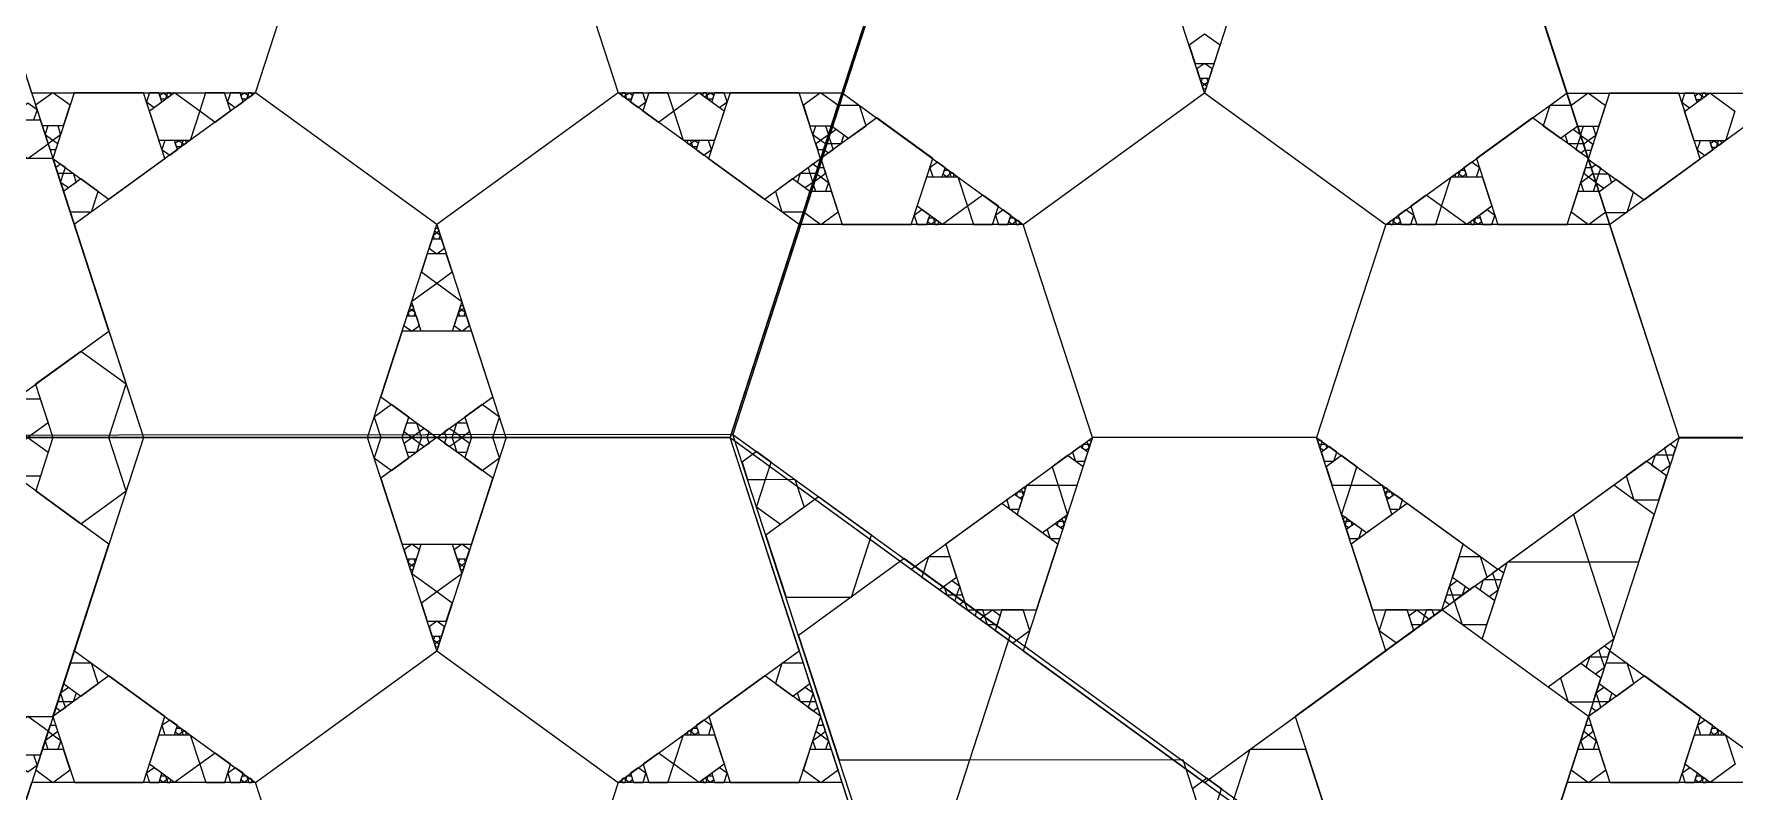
# Model space of a CAD drawing. Header units: inches. Extents: x -578 to 126, y -85 to 118.
# Drawn here: x -282.41 to -263.41, y -20.01 to -11.55 of the extents above; entities that cross this region are included whole.
import ezdxf

# ---------------------------------------------------------------- set-up
doc = ezdxf.new("R2010")
doc.units = ezdxf.units.IN
doc.header["$MEASUREMENT"] = 0
doc.layers.add('drawing', color=7, linetype='Continuous')

msp = doc.modelspace()

# ---------------------------------------------------------------- linework, layer by layer
for points in [[(-283.21, 10.365), (-269.323, 0.299), (-274.606, -16.019), (-291.757, -16.037), (-297.075, 0.269)], [(-264.038, -16.052), (-266.063, -9.821), (-260.763, -5.971), (-255.463, -9.821), (-257.487, -16.052)], [(-279.166, -9.821), (-276.663, -9.821), (-275.89, -12.201), (-277.915, -13.672), (-279.939, -12.201)], [(-267.314, -13.672), (-268.087, -16.052), (-270.59, -16.052), (-271.363, -13.672), (-269.338, -12.201)], [(-279.165, -22.282), (-279.939, -19.903), (-277.914, -18.432), (-275.89, -19.903), (-276.663, -22.282)]]:
    msp.add_lwpolyline(points, close=True)
at = {"layer": 'drawing'}
for points in [[(-291.791, -16.051), (-274.639, -16.052), (-269.339, 0.26), (-283.214, 10.342), (-297.09, 0.261)], [(-260.763, -26.133), (-246.887, -16.052), (-252.187, 0.26), (-269.338, 0.26), (-274.639, -16.052)], [(-274.606, -16.019), (-260.719, -26.085), (-246.854, -15.989), (-252.172, 0.317), (-269.323, 0.299)], [(-283.215, -9.821), (-281.19, -16.052), (-274.639, -16.052), (-272.615, -9.821), (-277.915, -5.97)], [(-283.215, -9.821), (-281.19, -16.052), (-274.639, -16.052), (-272.615, -9.821), (-277.915, -5.97)], [(-257.486, -16.05), (-255.469, -9.817), (-260.773, -5.972), (-266.069, -9.828), (-264.038, -16.057)], [(-279.166, -9.821), (-281.19, -8.35), (-283.215, -9.821), (-282.442, -12.201), (-279.939, -12.201)], [(-275.89, -12.201), (-273.388, -12.201), (-272.615, -9.821), (-274.639, -8.35), (-276.663, -9.821)], [(-262.02, -9.824), (-264.046, -8.355), (-266.069, -9.828), (-265.293, -12.207), (-262.791, -12.205)], [(-266.063, -9.821), (-272.614, -9.821), (-274.639, -16.052), (-269.338, -19.903), (-264.038, -16.052)], [(-266.063, -9.821), (-272.614, -9.821), (-274.639, -16.052), (-269.338, -19.903), (-264.038, -16.052)], [(-269.338, -12.201), (-270.112, -9.821), (-272.614, -9.821), (-273.387, -12.201), (-271.363, -13.672)], [(-267.314, -13.672), (-265.29, -12.201), (-266.063, -9.821), (-268.565, -9.821), (-269.338, -12.201)], [(-269.166, -11.671), (-269.338, -11.546), (-269.511, -11.671), (-269.445, -11.873), (-269.232, -11.873)], [(-269.252, -11.936), (-269.338, -11.873), (-269.425, -11.936), (-269.392, -12.037), (-269.285, -12.037)], [(-269.3, -12.083), (-269.338, -12.111), (-269.377, -12.083), (-269.362, -12.037), (-269.315, -12.037)], [(-269.315, -12.128), (-269.338, -12.111), (-269.362, -12.128), (-269.353, -12.156), (-269.324, -12.156)], [(-282.583, -12.388), (-282.481, -12.314), (-282.38, -12.388), (-282.419, -12.507), (-282.544, -12.507)], [(-282.009, -12.341), (-282.203, -12.201), (-282.396, -12.341), (-282.322, -12.568), (-282.083, -12.568)], [(-281.964, -12.201), (-282.203, -12.936), (-281.577, -13.391), (-280.951, -12.936), (-281.19, -12.201)], [(-279.939, -12.201), (-281.964, -13.672), (-281.19, -16.052), (-278.688, -16.052), (-277.915, -13.672)], [(-281.125, -12.201), (-281.157, -12.302), (-281.071, -12.365), (-280.985, -12.302), (-281.018, -12.201)], [(-280.844, -12.199), (-280.563, -12.403), (-280.67, -12.734), (-281.017, -12.734), (-281.125, -12.403)], [(-280.97, -12.201), (-280.932, -12.229), (-280.946, -12.274), (-280.994, -12.274), (-281.009, -12.229)], [(-280.923, -12.201), (-280.932, -12.229), (-280.908, -12.246), (-280.884, -12.229), (-280.893, -12.201)], [(-280.497, -12.201), (-280.563, -12.403), (-280.39, -12.529), (-280.218, -12.403), (-280.284, -12.201)], [(-280.218, -12.201), (-280.251, -12.302), (-280.165, -12.365), (-280.079, -12.302), (-280.111, -12.201)], [(-280.064, -12.201), (-280.025, -12.229), (-280.04, -12.274), (-280.088, -12.274), (-280.102, -12.229)], [(-280.016, -12.201), (-280.025, -12.229), (-280.001, -12.246), (-279.978, -12.229), (-279.987, -12.201)], [(-277.915, -13.672), (-277.142, -16.052), (-274.639, -16.052), (-273.866, -13.672), (-275.89, -12.201)], [(-275.828, -12.246), (-275.804, -12.229), (-275.814, -12.201), (-275.843, -12.201), (-275.852, -12.229)], [(-275.79, -12.274), (-275.804, -12.229), (-275.766, -12.201), (-275.727, -12.229), (-275.742, -12.274)], [(-275.665, -12.365), (-275.579, -12.302), (-275.612, -12.201), (-275.718, -12.201), (-275.751, -12.302)], [(-275.439, -12.529), (-275.267, -12.404), (-275.333, -12.201), (-275.546, -12.201), (-275.612, -12.404)], [(-275.16, -12.734), (-275.267, -12.404), (-274.986, -12.199), (-274.705, -12.404), (-274.812, -12.734)], [(-274.922, -12.246), (-274.898, -12.229), (-274.907, -12.201), (-274.936, -12.201), (-274.945, -12.229)], [(-274.883, -12.274), (-274.898, -12.229), (-274.859, -12.201), (-274.82, -12.229), (-274.835, -12.274)], [(-274.253, -13.391), (-273.627, -12.936), (-273.866, -12.201), (-274.639, -12.201), (-274.878, -12.936)], [(-274.253, -13.391), (-273.627, -12.936), (-273.866, -12.201), (-274.639, -12.201), (-274.878, -12.936)], [(-274.758, -12.365), (-274.672, -12.302), (-274.705, -12.201), (-274.811, -12.201), (-274.844, -12.302)], [(-273.434, -12.341), (-273.627, -12.201), (-273.82, -12.341), (-273.746, -12.569), (-273.507, -12.569)], [(-273.12, -12.569), (-273.194, -12.342), (-273.433, -12.342), (-273.507, -12.569), (-273.314, -12.709)], [(-265.244, -12.342), (-265.483, -12.342), (-265.557, -12.569), (-265.363, -12.709), (-265.17, -12.569)], [(-264.861, -12.347), (-265.054, -12.207), (-265.247, -12.348), (-265.173, -12.575), (-264.934, -12.575)], [(-264.815, -12.207), (-265.053, -12.943), (-264.427, -13.396), (-263.802, -12.941), (-264.042, -12.206)], [(-264.815, -12.207), (-265.053, -12.943), (-264.427, -13.396), (-263.802, -12.941), (-264.042, -12.206)], [(-262.791, -12.205), (-264.814, -13.678), (-264.038, -16.057), (-261.535, -16.054), (-260.765, -13.673)], [(-263.976, -12.206), (-264.009, -12.307), (-263.923, -12.37), (-263.836, -12.307), (-263.87, -12.206)], [(-263.695, -12.204), (-263.414, -12.408), (-263.521, -12.738), (-263.868, -12.739), (-263.976, -12.409)], [(-263.822, -12.206), (-263.783, -12.234), (-263.798, -12.279), (-263.846, -12.279), (-263.86, -12.234)], [(-263.774, -12.206), (-263.783, -12.234), (-263.759, -12.251), (-263.736, -12.234), (-263.745, -12.206)], [(-282.707, -12.772), (-282.481, -12.936), (-282.256, -12.772), (-282.342, -12.507), (-282.621, -12.507)], [(-273.001, -12.482), (-273.626, -12.937), (-273.387, -13.672), (-272.614, -13.672), (-272.375, -12.937)], [(-273.001, -12.482), (-273.626, -12.937), (-273.387, -13.672), (-272.614, -13.672), (-272.375, -12.937)], [(-265.29, -13.672), (-265.051, -12.937), (-265.676, -12.482), (-266.302, -12.937), (-266.063, -13.672)], [(-265.29, -13.672), (-265.051, -12.937), (-265.676, -12.482), (-266.302, -12.937), (-266.063, -13.672)], [(-282.116, -12.671), (-282.203, -12.734), (-282.289, -12.671), (-282.256, -12.568), (-282.149, -12.568)], [(-273.54, -12.671), (-273.627, -12.734), (-273.714, -12.671), (-273.681, -12.569), (-273.573, -12.569)], [(-273.4, -12.773), (-273.507, -12.773), (-273.54, -12.671), (-273.454, -12.608), (-273.367, -12.671)], [(-265.137, -12.671), (-265.17, -12.773), (-265.277, -12.773), (-265.31, -12.671), (-265.223, -12.608)], [(-264.967, -12.677), (-265.053, -12.74), (-265.14, -12.677), (-265.107, -12.575), (-265, -12.575)], [(-282.149, -12.772), (-282.203, -12.734), (-282.256, -12.772), (-282.236, -12.835), (-282.17, -12.835)], [(-280.951, -12.734), (-280.984, -12.835), (-280.898, -12.898), (-280.812, -12.835), (-280.845, -12.734)], [(-280.797, -12.733), (-280.758, -12.762), (-280.773, -12.807), (-280.821, -12.807), (-280.836, -12.762)], [(-280.749, -12.734), (-280.758, -12.762), (-280.735, -12.779), (-280.711, -12.762), (-280.72, -12.734)], [(-275.095, -12.779), (-275.071, -12.762), (-275.08, -12.734), (-275.109, -12.734), (-275.119, -12.762)], [(-275.056, -12.807), (-275.071, -12.762), (-275.032, -12.734), (-274.994, -12.762), (-275.008, -12.807)], [(-274.931, -12.898), (-274.845, -12.835), (-274.878, -12.734), (-274.985, -12.734), (-275.017, -12.835)], [(-273.574, -12.773), (-273.627, -12.734), (-273.68, -12.773), (-273.66, -12.835), (-273.594, -12.835)], [(-273.487, -12.835), (-273.507, -12.773), (-273.573, -12.773), (-273.593, -12.835), (-273.54, -12.874)], [(-265.104, -12.773), (-265.17, -12.773), (-265.19, -12.835), (-265.137, -12.874), (-265.083, -12.835)], [(-265, -12.779), (-265.053, -12.74), (-265.107, -12.779), (-265.086, -12.841), (-265.02, -12.841)], [(-263.802, -12.739), (-263.835, -12.84), (-263.749, -12.902), (-263.663, -12.84), (-263.696, -12.738)], [(-263.648, -12.738), (-263.609, -12.766), (-263.624, -12.812), (-263.672, -12.812), (-263.687, -12.766)], [(-263.6, -12.738), (-263.609, -12.766), (-263.586, -12.784), (-263.562, -12.766), (-263.571, -12.738)], [(-284.853, -14.861), (-283.215, -16.051), (-281.577, -14.862), (-282.203, -12.936), (-284.227, -12.936)], [(-282.149, -13.1), (-282.084, -13.1), (-282.063, -13.037), (-282.116, -12.999), (-282.17, -13.037)], [(-282.117, -13.202), (-282.084, -13.1), (-281.976, -13.1), (-281.943, -13.202), (-282.03, -13.265)], [(-273.853, -13.1), (-273.746, -13.1), (-273.713, -13.202), (-273.8, -13.265), (-273.886, -13.202)], [(-273.766, -13.038), (-273.746, -13.1), (-273.68, -13.1), (-273.66, -13.038), (-273.713, -12.999)], [(-273.68, -13.1), (-273.626, -13.139), (-273.573, -13.1), (-273.593, -13.038), (-273.659, -13.038)], [(-272.322, -12.975), (-272.408, -13.038), (-272.375, -13.139), (-272.269, -13.139), (-272.236, -13.038)], [(-272.197, -13.066), (-272.182, -13.111), (-272.221, -13.139), (-272.26, -13.111), (-272.245, -13.066)], [(-272.158, -13.094), (-272.182, -13.111), (-272.173, -13.139), (-272.144, -13.139), (-272.135, -13.111)], [(-266.504, -13.139), (-266.495, -13.111), (-266.518, -13.094), (-266.542, -13.111), (-266.533, -13.139)], [(-266.456, -13.139), (-266.495, -13.111), (-266.48, -13.066), (-266.432, -13.066), (-266.417, -13.111)], [(-266.302, -13.139), (-266.269, -13.038), (-266.355, -12.975), (-266.441, -13.038), (-266.408, -13.139)], [(-265.104, -13.1), (-265.051, -13.139), (-264.997, -13.1), (-265.018, -13.038), (-265.084, -13.038)], [(-265, -13.106), (-264.934, -13.106), (-264.914, -13.044), (-264.967, -13.005), (-265.02, -13.044)], [(-264.967, -13.208), (-264.934, -13.106), (-264.827, -13.106), (-264.793, -13.208), (-264.88, -13.271)], [(-282.009, -13.531), (-281.77, -13.531), (-281.697, -13.304), (-281.89, -13.163), (-282.083, -13.304)], [(-274.133, -13.304), (-274.059, -13.531), (-273.82, -13.531), (-273.746, -13.304), (-273.94, -13.164)], [(-273.713, -13.202), (-273.626, -13.139), (-273.54, -13.202), (-273.573, -13.304), (-273.68, -13.304)], [(-272.094, -13.139), (-271.986, -13.469), (-272.267, -13.674), (-272.548, -13.469), (-272.441, -13.139)], [(-266.41, -13.674), (-266.691, -13.469), (-266.583, -13.139), (-266.236, -13.139), (-266.129, -13.469)], [(-265.137, -13.202), (-265.051, -13.139), (-264.964, -13.202), (-264.997, -13.304), (-265.104, -13.304)], [(-264.859, -13.537), (-264.62, -13.537), (-264.547, -13.31), (-264.74, -13.169), (-264.933, -13.31)], [(-273.82, -13.532), (-273.626, -13.672), (-273.433, -13.532), (-273.507, -13.304), (-273.746, -13.304)], [(-271.814, -13.344), (-271.986, -13.469), (-271.921, -13.672), (-271.707, -13.672), (-271.642, -13.469)], [(-266.756, -13.672), (-266.691, -13.469), (-266.863, -13.344), (-267.035, -13.469), (-266.969, -13.672)], [(-265.244, -13.532), (-265.051, -13.672), (-264.857, -13.532), (-264.931, -13.304), (-265.17, -13.304)], [(-271.363, -13.672), (-273.865, -13.672), (-274.639, -16.052), (-272.614, -17.523), (-270.59, -16.052)], [(-272.495, -13.508), (-272.581, -13.571), (-272.548, -13.672), (-272.442, -13.672), (-272.409, -13.571)], [(-272.37, -13.599), (-272.355, -13.644), (-272.394, -13.672), (-272.433, -13.644), (-272.418, -13.599)], [(-272.332, -13.627), (-272.355, -13.644), (-272.346, -13.672), (-272.317, -13.672), (-272.308, -13.644)], [(-271.588, -13.508), (-271.675, -13.571), (-271.642, -13.672), (-271.535, -13.672), (-271.502, -13.571)], [(-271.464, -13.599), (-271.449, -13.644), (-271.487, -13.672), (-271.526, -13.644), (-271.511, -13.599)], [(-271.425, -13.627), (-271.449, -13.644), (-271.44, -13.672), (-271.41, -13.672), (-271.401, -13.644)], [(-268.087, -16.052), (-266.063, -17.523), (-264.038, -16.052), (-264.812, -13.672), (-267.314, -13.672)], [(-267.237, -13.672), (-267.228, -13.644), (-267.252, -13.627), (-267.276, -13.644), (-267.267, -13.672)], [(-267.189, -13.672), (-267.228, -13.644), (-267.213, -13.599), (-267.166, -13.599), (-267.151, -13.644)], [(-267.035, -13.672), (-267.002, -13.571), (-267.089, -13.508), (-267.175, -13.571), (-267.142, -13.672)], [(-266.331, -13.672), (-266.322, -13.644), (-266.345, -13.627), (-266.369, -13.644), (-266.36, -13.672)], [(-266.283, -13.672), (-266.322, -13.644), (-266.307, -13.599), (-266.259, -13.599), (-266.244, -13.644)], [(-266.129, -13.672), (-266.096, -13.571), (-266.182, -13.508), (-266.268, -13.571), (-266.235, -13.672)], [(-278.001, -13.937), (-277.915, -13.999), (-277.829, -13.937), (-277.862, -13.836), (-277.968, -13.836)], [(-277.953, -13.79), (-277.915, -13.762), (-277.876, -13.79), (-277.891, -13.836), (-277.939, -13.836)], [(-277.939, -13.745), (-277.915, -13.762), (-277.891, -13.745), (-277.9, -13.717), (-277.929, -13.717)], [(-278.087, -14.202), (-277.915, -14.327), (-277.742, -14.202), (-277.808, -13.999), (-278.021, -13.999)], [(-278.196, -14.531), (-277.915, -14.327), (-277.634, -14.531), (-277.741, -14.862), (-278.088, -14.862)], [(-278.234, -14.652), (-278.195, -14.624), (-278.156, -14.652), (-278.171, -14.698), (-278.219, -14.698)], [(-278.219, -14.607), (-278.195, -14.624), (-278.171, -14.607), (-278.18, -14.579), (-278.21, -14.579)], [(-277.673, -14.652), (-277.635, -14.624), (-277.596, -14.652), (-277.611, -14.698), (-277.659, -14.698)], [(-277.658, -14.607), (-277.635, -14.624), (-277.611, -14.607), (-277.62, -14.579), (-277.649, -14.579)], [(-278.281, -14.799), (-278.195, -14.862), (-278.109, -14.799), (-278.142, -14.698), (-278.248, -14.698)], [(-277.721, -14.799), (-277.635, -14.862), (-277.549, -14.799), (-277.581, -14.698), (-277.688, -14.698)], [(-278.54, -15.597), (-277.915, -16.052), (-277.289, -15.597), (-277.528, -14.862), (-278.301, -14.862)], [(-278.54, -15.597), (-277.915, -16.052), (-277.289, -15.597), (-277.528, -14.862), (-278.301, -14.862)], [(-281.577, -16.052), (-281.384, -15.457), (-281.89, -15.089), (-282.396, -15.457), (-282.203, -16.052)], [(-282.483, -16.053), (-282.711, -15.888), (-282.624, -15.62), (-282.343, -15.62), (-282.256, -15.888)], [(-278.421, -15.684), (-278.614, -15.824), (-278.54, -16.052), (-278.301, -16.052), (-278.228, -15.824)], [(-277.289, -16.052), (-277.215, -15.824), (-277.409, -15.684), (-277.602, -15.824), (-277.528, -16.052)], [(-278.141, -15.887), (-278.108, -15.989), (-278.194, -16.052), (-278.281, -15.989), (-278.248, -15.887)], [(-278.054, -15.95), (-278.108, -15.989), (-278.087, -16.052), (-278.021, -16.052), (-278.001, -15.989)], [(-277.743, -16.052), (-277.722, -15.989), (-277.775, -15.95), (-277.829, -15.989), (-277.808, -16.052)], [(-277.635, -16.052), (-277.722, -15.989), (-277.689, -15.887), (-277.582, -15.887), (-277.549, -15.989)], [(-283.214, -42.445), (-269.338, -32.364), (-274.639, -16.052), (-291.79, -16.052), (-297.09, -32.364)], [(-291.757, -16.037), (-297.04, -32.355), (-283.153, -42.421), (-269.288, -32.325), (-274.606, -16.019)], [(-281.576, -17.242), (-283.214, -16.052), (-284.852, -17.242), (-284.226, -19.167), (-282.202, -19.167)], [(-281.576, -17.242), (-283.214, -16.052), (-284.852, -17.242), (-284.226, -19.167), (-282.202, -19.167)], [(-277.914, -26.133), (-272.614, -22.282), (-274.639, -16.052), (-281.19, -16.052), (-283.214, -22.282)], [(-277.914, -26.133), (-272.614, -22.282), (-274.639, -16.052), (-281.19, -16.052), (-283.214, -22.282)], [(-282.623, -16.483), (-282.71, -16.216), (-282.483, -16.051), (-282.255, -16.216), (-282.342, -16.483)], [(-281.889, -17.015), (-281.383, -16.647), (-281.576, -16.052), (-282.202, -16.052), (-282.395, -16.647)], [(-277.914, -18.432), (-278.687, -16.052), (-281.19, -16.052), (-281.963, -18.432), (-279.939, -19.903)], [(-278.54, -16.052), (-278.614, -16.279), (-278.42, -16.42), (-278.227, -16.279), (-278.301, -16.052)], [(-277.289, -16.506), (-277.914, -16.052), (-278.54, -16.506), (-278.301, -17.242), (-277.528, -17.242)], [(-277.289, -16.506), (-277.914, -16.052), (-278.54, -16.506), (-278.301, -17.242), (-277.528, -17.242)], [(-278.194, -16.051), (-278.107, -16.114), (-278.14, -16.217), (-278.247, -16.217), (-278.28, -16.114)], [(-278.086, -16.052), (-278.107, -16.114), (-278.054, -16.153), (-278, -16.114), (-278.021, -16.052)], [(-275.89, -19.903), (-273.865, -18.432), (-274.639, -16.052), (-277.141, -16.052), (-277.914, -18.432)], [(-277.775, -16.153), (-277.722, -16.114), (-277.742, -16.052), (-277.808, -16.052), (-277.828, -16.114)], [(-277.688, -16.217), (-277.722, -16.114), (-277.635, -16.051), (-277.548, -16.114), (-277.581, -16.217)], [(-277.408, -16.42), (-277.215, -16.279), (-277.289, -16.052), (-277.528, -16.052), (-277.601, -16.279)], [(-270.59, -16.052), (-271.363, -18.432), (-269.338, -19.903), (-267.314, -18.432), (-268.087, -16.052)], [(-270.691, -16.125), (-270.643, -16.125), (-270.628, -16.17), (-270.667, -16.198), (-270.705, -16.17)], [(-270.652, -16.097), (-270.643, -16.125), (-270.613, -16.125), (-270.604, -16.097), (-270.628, -16.08)], [(-268.064, -16.125), (-268.034, -16.125), (-268.025, -16.097), (-268.049, -16.08), (-268.073, -16.097)], [(-268.049, -16.17), (-268.034, -16.125), (-267.986, -16.125), (-267.972, -16.17), (-268.01, -16.198)], [(-264.038, -16.052), (-266.063, -22.282), (-260.763, -26.133), (-255.463, -22.282), (-257.487, -16.052)], [(-264.038, -16.052), (-266.063, -22.282), (-260.763, -26.133), (-255.463, -22.282), (-257.487, -16.052)], [(-260.763, -18.432), (-261.536, -16.052), (-264.038, -16.052), (-264.812, -18.432), (-262.787, -19.903)], [(-264.201, -16.17), (-264.177, -16.243), (-264.1, -16.243), (-264.077, -16.17), (-264.139, -16.125)], [(-274.443, -16.519), (-274.242, -16.519), (-274.18, -16.327), (-274.342, -16.209), (-274.505, -16.328)], [(-271.041, -16.38), (-270.975, -16.582), (-270.762, -16.582), (-270.696, -16.38), (-270.868, -16.254)], [(-270.815, -16.216), (-270.782, -16.317), (-270.676, -16.317), (-270.643, -16.216), (-270.729, -16.153)], [(-268.001, -16.317), (-267.895, -16.317), (-267.862, -16.216), (-267.948, -16.153), (-268.034, -16.216)], [(-267.915, -16.582), (-267.702, -16.582), (-267.636, -16.38), (-267.808, -16.254), (-267.981, -16.38)], [(-264.629, -16.481), (-264.543, -16.746), (-264.264, -16.746), (-264.178, -16.481), (-264.403, -16.317)], [(-264.302, -16.243), (-264.177, -16.243), (-264.139, -16.362), (-264.24, -16.436), (-264.341, -16.362)], [(-274.343, -16.831), (-274.242, -16.519), (-273.914, -16.518), (-273.812, -16.83), (-274.077, -17.023)], [(-274.013, -17.835), (-273.284, -17.834), (-273.059, -17.14), (-273.65, -16.712), (-274.24, -17.141)], [(-271.549, -16.749), (-271.516, -16.85), (-271.409, -16.85), (-271.376, -16.749), (-271.462, -16.686)], [(-271.424, -16.658), (-271.376, -16.658), (-271.361, -16.703), (-271.4, -16.731), (-271.439, -16.703)], [(-271.322, -16.582), (-270.975, -16.582), (-270.868, -16.913), (-271.149, -17.117), (-271.43, -16.913)], [(-271.385, -16.63), (-271.376, -16.658), (-271.347, -16.658), (-271.338, -16.63), (-271.361, -16.613)], [(-267.809, -16.913), (-267.702, -16.582), (-267.355, -16.582), (-267.247, -16.913), (-267.528, -17.117)], [(-267.33, -16.658), (-267.301, -16.658), (-267.292, -16.63), (-267.315, -16.613), (-267.339, -16.63)], [(-267.316, -16.703), (-267.301, -16.658), (-267.253, -16.658), (-267.238, -16.703), (-267.277, -16.731)], [(-267.268, -16.85), (-267.161, -16.85), (-267.128, -16.749), (-267.214, -16.686), (-267.301, -16.749)], [(-265.219, -16.91), (-265.047, -17.44), (-264.489, -17.44), (-264.317, -16.91), (-264.768, -16.582)], [(-272.227, -17.242), (-271.989, -17.977), (-271.215, -17.977), (-270.976, -17.242), (-271.602, -16.787)], [(-272.227, -17.242), (-271.989, -17.977), (-271.215, -17.977), (-270.976, -17.242), (-271.602, -16.787)], [(-267.462, -17.977), (-266.688, -17.977), (-266.449, -17.242), (-267.075, -16.787), (-267.701, -17.242)], [(-267.462, -17.977), (-266.688, -17.977), (-266.449, -17.242), (-267.075, -16.787), (-267.701, -17.242)], [(-271.095, -17.078), (-271.062, -17.179), (-270.956, -17.179), (-270.923, -17.078), (-271.009, -17.015)], [(-270.971, -16.987), (-270.923, -16.987), (-270.908, -17.033), (-270.947, -17.061), (-270.985, -17.033)], [(-270.932, -16.959), (-270.923, -16.987), (-270.893, -16.987), (-270.884, -16.959), (-270.908, -16.942)], [(-267.783, -16.987), (-267.754, -16.987), (-267.745, -16.959), (-267.769, -16.942), (-267.792, -16.959)], [(-267.769, -17.033), (-267.754, -16.987), (-267.706, -16.987), (-267.691, -17.033), (-267.73, -17.061)], [(-267.721, -17.179), (-267.614, -17.179), (-267.582, -17.078), (-267.668, -17.015), (-267.754, -17.078)], [(-278.108, -17.304), (-278.194, -17.242), (-278.28, -17.304), (-278.248, -17.406), (-278.141, -17.406)], [(-277.633, -17.572), (-277.914, -17.776), (-278.195, -17.572), (-278.088, -17.242), (-277.741, -17.242)], [(-277.548, -17.304), (-277.634, -17.242), (-277.72, -17.304), (-277.687, -17.406), (-277.581, -17.406)], [(-278.156, -17.451), (-278.194, -17.479), (-278.233, -17.451), (-278.218, -17.406), (-278.17, -17.406)], [(-278.171, -17.497), (-278.194, -17.479), (-278.218, -17.497), (-278.209, -17.524), (-278.18, -17.524)], [(-277.595, -17.451), (-277.634, -17.479), (-277.673, -17.451), (-277.658, -17.406), (-277.61, -17.406)], [(-277.61, -17.497), (-277.634, -17.479), (-277.658, -17.497), (-277.649, -17.524), (-277.619, -17.524)], [(-273.421, -19.652), (-271.961, -19.651), (-271.511, -18.261), (-272.693, -17.404), (-273.874, -18.264)], [(-272.182, -17.382), (-272.421, -17.382), (-272.495, -17.61), (-272.301, -17.75), (-272.108, -17.61)], [(-266.182, -17.61), (-266.256, -17.382), (-266.495, -17.382), (-266.569, -17.61), (-266.376, -17.75)], [(-265.956, -17.44), (-265.047, -17.44), (-264.766, -18.305), (-265.502, -18.839), (-266.237, -18.305)], [(-272.074, -17.711), (-272.108, -17.813), (-272.215, -17.813), (-272.248, -17.711), (-272.161, -17.648)], [(-266.462, -17.813), (-266.569, -17.813), (-266.603, -17.711), (-266.516, -17.648), (-266.429, -17.711)], [(-266.223, -17.638), (-266.097, -17.638), (-266.059, -17.757), (-266.16, -17.831), (-266.261, -17.757)], [(-266.121, -17.565), (-266.097, -17.638), (-266.021, -17.638), (-265.997, -17.565), (-266.059, -17.52)], [(-277.742, -17.901), (-277.914, -17.776), (-278.087, -17.901), (-278.021, -18.104), (-277.808, -18.104)], [(-272.042, -17.813), (-272.108, -17.813), (-272.128, -17.876), (-272.075, -17.915), (-272.021, -17.876)], [(-266.549, -17.876), (-266.569, -17.813), (-266.635, -17.813), (-266.656, -17.876), (-266.602, -17.915)], [(-266.549, -17.876), (-266.463, -18.141), (-266.184, -18.141), (-266.098, -17.876), (-266.323, -17.712)], [(-271.849, -18.079), (-271.796, -18.04), (-271.816, -17.977), (-271.882, -17.977), (-271.902, -18.04)], [(-271.763, -18.142), (-271.796, -18.04), (-271.709, -17.977), (-271.622, -18.04), (-271.655, -18.142)], [(-271.482, -18.345), (-271.289, -18.205), (-271.363, -17.977), (-271.602, -17.977), (-271.676, -18.205)], [(-268.326, -19.167), (-267.701, -21.093), (-265.676, -21.093), (-265.051, -19.167), (-266.688, -17.977)], [(-268.326, -19.167), (-267.701, -21.093), (-265.676, -21.093), (-265.051, -19.167), (-266.688, -17.977)], [(-267.314, -17.977), (-267.388, -18.205), (-267.195, -18.345), (-267.001, -18.205), (-267.075, -17.977)], [(-266.968, -17.977), (-266.881, -18.04), (-266.914, -18.142), (-267.022, -18.142), (-267.055, -18.04)], [(-266.861, -17.977), (-266.881, -18.04), (-266.828, -18.079), (-266.775, -18.04), (-266.795, -17.977)], [(-277.828, -18.167), (-277.914, -18.104), (-278, -18.167), (-277.967, -18.268), (-277.861, -18.268)], [(-277.875, -18.313), (-277.914, -18.341), (-277.953, -18.313), (-277.938, -18.268), (-277.89, -18.268)], [(-277.89, -18.359), (-277.914, -18.341), (-277.938, -18.359), (-277.929, -18.387), (-277.9, -18.387)], [(-264.934, -18.427), (-264.911, -18.5), (-264.834, -18.5), (-264.81, -18.427), (-264.872, -18.382)], [(-281.696, -18.799), (-281.77, -18.572), (-282.009, -18.572), (-282.083, -18.799), (-281.889, -18.94)], [(-273.82, -18.572), (-274.059, -18.572), (-274.132, -18.799), (-273.939, -18.94), (-273.746, -18.799)], [(-265.362, -18.738), (-265.276, -19.003), (-264.997, -19.003), (-264.911, -18.738), (-265.137, -18.574)], [(-265.036, -18.5), (-264.911, -18.5), (-264.872, -18.619), (-264.973, -18.693), (-265.075, -18.619)], [(-264.545, -18.799), (-264.618, -18.572), (-264.857, -18.572), (-264.931, -18.799), (-264.738, -18.94)], [(-281.576, -18.713), (-282.202, -19.167), (-281.963, -19.903), (-281.19, -19.903), (-280.951, -19.167)], [(-281.576, -18.713), (-282.202, -19.167), (-281.963, -19.903), (-281.19, -19.903), (-280.951, -19.167)], [(-273.865, -19.903), (-273.626, -19.167), (-274.252, -18.713), (-274.877, -19.167), (-274.639, -19.903)], [(-273.865, -19.903), (-273.626, -19.167), (-274.252, -18.713), (-274.877, -19.167), (-274.639, -19.903)], [(-264.425, -18.713), (-265.051, -19.167), (-264.812, -19.903), (-264.038, -19.903), (-263.799, -19.167)], [(-281.976, -19.003), (-282.083, -19.003), (-282.116, -18.901), (-282.029, -18.838), (-281.942, -18.901)], [(-273.712, -18.901), (-273.745, -19.003), (-273.853, -19.003), (-273.886, -18.901), (-273.799, -18.838)], [(-264.824, -19.003), (-264.932, -19.003), (-264.965, -18.901), (-264.878, -18.838), (-264.791, -18.901)], [(-282.255, -19.331), (-282.481, -19.167), (-282.706, -19.331), (-282.62, -19.596), (-282.341, -19.596)], [(-282.063, -19.066), (-282.083, -19.003), (-282.149, -19.003), (-282.169, -19.066), (-282.116, -19.105)], [(-273.68, -19.003), (-273.745, -19.003), (-273.766, -19.066), (-273.712, -19.105), (-273.659, -19.066)], [(-264.911, -19.066), (-264.932, -19.003), (-264.997, -19.003), (-265.018, -19.066), (-264.964, -19.105)], [(-282.289, -19.433), (-282.202, -19.37), (-282.115, -19.433), (-282.148, -19.535), (-282.256, -19.535)], [(-282.255, -19.331), (-282.202, -19.37), (-282.149, -19.331), (-282.169, -19.268), (-282.235, -19.268)], [(-280.669, -19.37), (-280.562, -19.7), (-280.843, -19.904), (-281.124, -19.7), (-281.017, -19.37)], [(-280.898, -19.206), (-280.984, -19.268), (-280.951, -19.37), (-280.844, -19.37), (-280.811, -19.268)], [(-280.773, -19.296), (-280.758, -19.342), (-280.797, -19.37), (-280.835, -19.342), (-280.821, -19.296)], [(-280.734, -19.325), (-280.758, -19.342), (-280.749, -19.37), (-280.719, -19.37), (-280.71, -19.342)], [(-274.985, -19.904), (-275.266, -19.7), (-275.159, -19.37), (-274.812, -19.37), (-274.704, -19.7)], [(-275.08, -19.37), (-275.07, -19.342), (-275.094, -19.325), (-275.118, -19.342), (-275.109, -19.37)], [(-275.032, -19.37), (-275.07, -19.342), (-275.056, -19.296), (-275.008, -19.296), (-274.993, -19.342)], [(-274.877, -19.37), (-274.845, -19.268), (-274.931, -19.206), (-275.017, -19.268), (-274.984, -19.37)], [(-273.713, -19.433), (-273.626, -19.37), (-273.54, -19.433), (-273.573, -19.535), (-273.68, -19.535)], [(-273.68, -19.331), (-273.626, -19.37), (-273.573, -19.331), (-273.593, -19.268), (-273.659, -19.268)], [(-265.137, -19.433), (-265.051, -19.37), (-264.964, -19.433), (-264.997, -19.535), (-265.104, -19.535)], [(-265.104, -19.331), (-265.051, -19.37), (-264.997, -19.331), (-265.018, -19.268), (-265.084, -19.268)], [(-263.518, -19.37), (-263.411, -19.7), (-263.692, -19.904), (-263.973, -19.7), (-263.865, -19.37)], [(-263.746, -19.206), (-263.832, -19.268), (-263.799, -19.37), (-263.693, -19.37), (-263.66, -19.268)], [(-263.621, -19.296), (-263.606, -19.342), (-263.645, -19.37), (-263.684, -19.342), (-263.669, -19.296)], [(-263.583, -19.325), (-263.606, -19.342), (-263.597, -19.37), (-263.568, -19.37), (-263.559, -19.342)], [(-282.395, -19.762), (-282.202, -19.903), (-282.009, -19.762), (-282.083, -19.535), (-282.322, -19.535)], [(-273.82, -19.762), (-273.626, -19.903), (-273.433, -19.762), (-273.507, -19.535), (-273.746, -19.535)], [(-268.207, -19.535), (-268.832, -19.535), (-269.026, -20.13), (-268.52, -20.498), (-268.013, -20.13)], [(-265.244, -19.762), (-265.051, -19.903), (-264.857, -19.762), (-264.931, -19.535), (-265.17, -19.535)], [(-282.38, -19.715), (-282.481, -19.789), (-282.582, -19.715), (-282.543, -19.596), (-282.418, -19.596)], [(-281.071, -19.739), (-281.157, -19.801), (-281.124, -19.903), (-281.017, -19.903), (-280.985, -19.801)], [(-280.39, -19.575), (-280.562, -19.7), (-280.496, -19.903), (-280.283, -19.903), (-280.217, -19.7)], [(-280.164, -19.739), (-280.25, -19.801), (-280.217, -19.903), (-280.111, -19.903), (-280.078, -19.801)], [(-275.611, -19.903), (-275.578, -19.801), (-275.664, -19.739), (-275.75, -19.801), (-275.717, -19.903)], [(-275.332, -19.903), (-275.266, -19.7), (-275.439, -19.575), (-275.611, -19.7), (-275.545, -19.903)], [(-274.704, -19.903), (-274.671, -19.801), (-274.758, -19.739), (-274.844, -19.801), (-274.811, -19.903)], [(-272.694, -21.915), (-271.961, -19.651), (-269.581, -19.648), (-268.843, -21.911), (-270.767, -23.312)], [(-263.919, -19.739), (-264.005, -19.801), (-263.973, -19.903), (-263.866, -19.903), (-263.833, -19.801)], [(-279.939, -19.903), (-282.441, -19.903), (-283.214, -22.282), (-281.19, -23.753), (-279.165, -22.282)], [(-280.946, -19.829), (-280.931, -19.875), (-280.97, -19.903), (-281.008, -19.875), (-280.994, -19.829)], [(-280.907, -19.857), (-280.931, -19.875), (-280.922, -19.903), (-280.893, -19.903), (-280.884, -19.875)], [(-280.039, -19.829), (-280.024, -19.875), (-280.063, -19.903), (-280.102, -19.875), (-280.087, -19.829)], [(-280.001, -19.857), (-280.024, -19.875), (-280.015, -19.903), (-279.986, -19.903), (-279.977, -19.875)], [(-276.663, -22.282), (-274.639, -23.753), (-272.614, -22.282), (-273.387, -19.903), (-275.89, -19.903)], [(-275.813, -19.903), (-275.804, -19.875), (-275.828, -19.857), (-275.851, -19.875), (-275.842, -19.903)], [(-275.765, -19.903), (-275.804, -19.875), (-275.789, -19.829), (-275.741, -19.829), (-275.727, -19.875)], [(-274.906, -19.903), (-274.897, -19.875), (-274.921, -19.857), (-274.945, -19.875), (-274.936, -19.903)], [(-274.859, -19.903), (-274.897, -19.875), (-274.883, -19.829), (-274.835, -19.829), (-274.82, -19.875)], [(-269.412, -20.166), (-269.211, -20.166), (-269.149, -19.974), (-269.312, -19.856), (-269.474, -19.975)], [(-262.787, -19.903), (-265.29, -19.903), (-266.063, -22.282), (-264.038, -23.753), (-262.014, -22.282)], [(-263.794, -19.829), (-263.78, -19.875), (-263.818, -19.903), (-263.857, -19.875), (-263.842, -19.829)], [(-263.756, -19.857), (-263.78, -19.875), (-263.771, -19.903), (-263.741, -19.903), (-263.732, -19.875)]]:
    msp.add_lwpolyline(points, close=True, dxfattribs=at)

doc.saveas('drawing.dxf')
